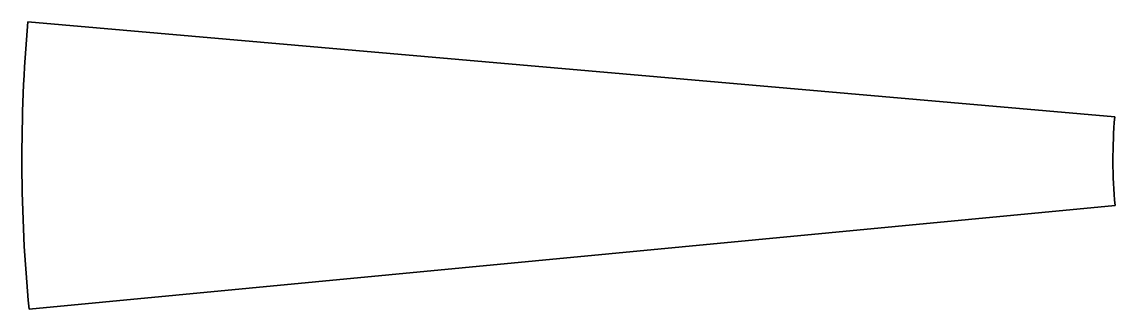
# Model space of a CAD drawing. Extents: x 1.19 to 10.33, y 5.63 to 8.04.
import ezdxf

# ---------------------------------------------------------------- set-up
doc = ezdxf.new("R2010")
doc.units = 0
doc.header["$MEASUREMENT"] = 0

msp = doc.modelspace()

# ---------------------------------------------------------------- linework, layer by layer
at = {"color": 7, "lineweight": 35}
for p, q in [((10.327473, 7.240276), (1.240581, 8.035275)), ((10.330445, 6.497803), (1.250209, 5.630081))]:
    msp.add_line(p, q, dxfattribs=at)
for centre, radius, start, end in [((14.385222, 6.885274), 13.194851, 175.00002, 180.229339), ((14.385167, 6.885275), 4.073193, 175.00002, 180.229339), ((14.385167, 6.885277), 4.073193, 180.229366, 185.458682), ((14.385222, 6.885281), 13.194851, 180.229366, 185.458682)]:
    msp.add_arc(centre, radius, start, end, dxfattribs=at)

doc.saveas('drawing.dxf')
